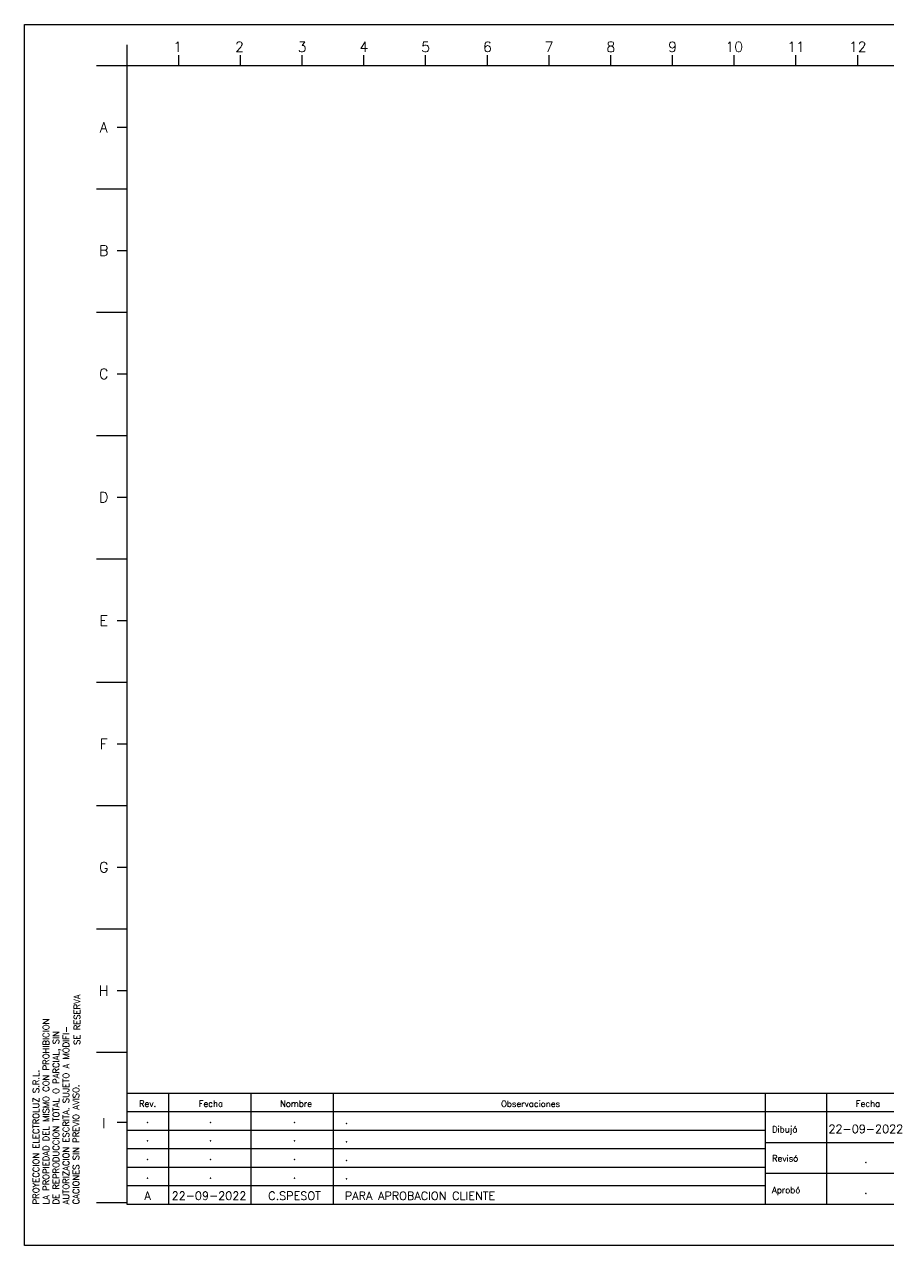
# Model space of a CAD drawing. Header units: millimetres. Extents: x 17 to 4217, y 20 to 2990.
# Drawn here: x 17 to 2117, y 20 to 2990 of the extents above; entities that cross this region are included whole.
import ezdxf
from ezdxf.enums import TextEntityAlignment as Align

# ---------------------------------------------------------------- set-up
doc = ezdxf.new("R2010")
doc.units = ezdxf.units.MM
for name, color, linetype in [('ASHADE', 7, 'Continuous'), ('PRINCIPAL', 7, 'Continuous'), ('Texto-rotulo', 4, 'Continuous'), ('TEXTOS', 3, 'Continuous')]:
    doc.layers.add(name, color=color, linetype=linetype)
doc.styles.add('ROMANS', font='romans.shx')
doc.styles.add('style1', font='arial.ttf', dxfattribs={"height": 1})
doc.styles.add('style2', font='romab___.ttf', dxfattribs={"height": 1})

# ---------------------------------------------------------------- blocks, each defined once
blk = doc.blocks.new('Rotulo A3')
at = {"color": 1, "linetype": 'Continuous'}
for p, q in [((409.9999999991, 37.00000000315004), (25.00000000224998, 37.00000000315004)), ((409.9999999991, 10.0000000009), (25.00000000224998, 10.0000000009))]:
    blk.add_line(p, q, dxfattribs=at)
at = {"color": 2, "linetype": 'Continuous'}
for p, q in [((35.00000000315004, 37.00000000315004), (35.00000000315004, 10.0000000009)), ((55.00000000486, 37.00000000315004), (55.00000000486, 10.0000000009)), ((75.00000000486, 37.00000000315004), (75.00000000486, 10.0000000009)), ((194.99999999523, 10.0000000009), (194.99999999523, 37.00000000315004)), ((179.9999999937, 32.5000000009), (25.00000000224998, 32.5000000009)), ((234.9999999991, 32.5000000009), (179.9999999937, 32.5000000009)), ((179.9999999937, 28.0000000009), (25.00000000224998, 28.0000000009)), ((234.9999999991, 25.0000000009), (179.9999999937, 25.0000000009)), ((179.9999999937, 23.5000000009), (25.00000000224998, 23.5000000009)), ((179.9999999937, 19.0000000009), (25.00000000224998, 19.0000000009)), ((234.9999999991, 17.5000000009), (179.9999999937, 17.5000000009)), ((179.9999999937, 14.5000000009), (25.00000000224998, 14.5000000009))]:
    blk.add_line(p, q, dxfattribs=at)
at = {"color": 1}
blk.add_line((179.9999999937, 37.00000000315004), (179.9999999937, 10.0000000009), dxfattribs=at)
blk.add_line((179.9999999937, 37.00000000315004), (179.9999999937, 10.0000000009), dxfattribs=at)
at = {"color": 7, "linetype": 'Continuous', "style": 'style2', "width": 0.8}
blk.add_attdef('CLIENTE', (295.0181933029601, 31.80949399978624), '', height=3.5, dxfattribs=at)
at = {"color": 7, "style": 'style2'}
blk.add_attdef('NºOBRA', text='', height=4, dxfattribs=at).set_placement((380.1919994699578, 28.00106578960582), align=Align.CENTER)
at = {"color": 7, "linetype": 'Continuous', "style": 'style1'}
for tag, p in [('0/0', (403.7027843883258, 28)), ('PLANOCLIENTE', (379.9805524472517, 18.49999981500139)), ('REVCLIENTE', (403.7027843883258, 18.49999981500139)), ('1088-01MP01', (379.9805524472517, 11.43316047041807)), ('REV', (403.7027843883258, 11.18836301590665))]:
    blk.add_attdef(tag, text='', height=2.5, dxfattribs=at).set_placement(p, align=Align.CENTER)
at = {"color": 7, "style": 'style1'}
blk.add_attdef('OBRA', (295.0181933029601, 26.80312648033777), '', height=2.5, dxfattribs=at)
at = {"color": 7, "style": 'style1', "width": 0.85}
for tag, p in [('DESCRIPCION1', (332.0068691599144, 20.36987562663445)), ('DESCRIPCION2', (332.0068691599144, 16.28905222950656)), ('DESCRIPCION3', (332.0068691599144, 12.1819093723637))]:
    blk.add_attdef(tag, text='', height=2.5, dxfattribs=at).set_placement(p, align=Align.CENTER)
at = {"layer": 'Texto-rotulo', "color": 4, "linetype": 'Continuous', "style": 'ROMANS'}
for s, p in [('Rev.', (27.83637567056644, 33.76958196352609)), ('Dibujó', (181.6792492167423, 27.5325852460399)), ('Revisó', (181.6792492167423, 20.45291194554989)), ('Aprobó', (181.6792492167423, 12.77244946997365))]:
    blk.add_text(s, height=1.5, dxfattribs=at).set_placement(p)
for s, p in [('Fecha', (45.30242951784271, 34.52528773960859)), ('Nombre', (66.00000000395993, 34.52528773960859)), ('Observaciones', (123, 34.52528773960859)), ('Fecha', (204.9999999961301, 34.52528773960847))]:
    blk.add_text(s, height=1.5, dxfattribs=at).set_placement(p, align=Align.MIDDLE)
at = {"layer": 'TEXTOS', "style": 'ROMANS'}
for tag, p in [('04/01/01', (204.4765347561188, 27.36671075598976)), ('NAMEDIB', (224.4765347581886, 27.33423311209278)), ('FECHREV', (204.4765347561188, 20.10815163897099)), ('NAMEREV', (224.4765347581886, 20.10088786457175)), ('FECHAPR', (204.4765347561188, 12.60815163897099)), ('NAMEAPR', (224.4765347581886, 12.60088786457175))]:
    blk.add_attdef(tag, text='', height=2, dxfattribs=at).set_placement(p, align=Align.CENTER)
blk = doc.blocks.new('A3-FUNC')
at = {"color": 1, "linetype": 'Continuous'}
for p, q in [((25.00000000224998, 286.9999999991), (409.9999999991, 286.9999999991)), ((25.00000000224998, 10.0000000009), (25.00000000224998, 286.9999999991))]:
    blk.add_line(p, q, dxfattribs=at)
at = {"color": 11}
blk.add_lwpolyline([(0, 0), (0, 296.9999999999999), (420, 296.9999999999999), (420, 0)], close=True, dxfattribs=at)
at = {"layer": 'Texto-rotulo', "color": 3}
for p, q in [((37.50000000540001, 286.9999999991), (37.50000000540001, 289.4999999993251)), ((52.50000000540001, 286.9999999991), (52.50000000540001, 289.4999999993251)), ((67.50000000540001, 286.9999999991), (67.50000000540001, 289.4999999993251)), ((82.50000000540001, 286.9999999991), (82.50000000540001, 289.4999999993251)), ((97.50000000540001, 286.9999999991), (97.50000000540001, 289.4999999993251)), ((112.5000000054, 286.9999999991), (112.5000000054, 289.4999999993251)), ((127.5000000054, 286.9999999991), (127.5000000054, 289.4999999993251)), ((142.5000000054, 286.9999999991), (142.5000000054, 289.4999999993251)), ((157.5000000054, 286.9999999991), (157.5000000054, 289.4999999993251)), ((172.5000000054, 286.9999999991), (172.5000000054, 289.4999999993251)), ((187.5000000054, 286.9999999991), (187.5000000054, 289.4999999993251)), ((202.5000000054, 286.9999999991), (202.5000000054, 289.4999999993251)), ((17.50289692605292, 286.9999999991), (25.00000000224998, 286.9999999991)), ((22.50000000202499, 271.9999999991), (25.00000000224998, 271.9999999991)), ((17.50289692605292, 256.99999999775), (25.00000000224998, 256.99999999775)), ((22.50000000202499, 241.9999999964001), (25.00000000224998, 241.9999999964001)), ((17.50289692605292, 226.99999999505), (25.00000000224998, 226.99999999505)), ((22.50000000202499, 211.9999999937001), (25.00000000224998, 211.9999999937001)), ((17.50289692605292, 196.99999999235), (25.00000000224998, 196.9999999923499)), ((22.50000000202499, 181.999999991), (25.00000000224998, 181.999999991)), ((17.50289692605292, 166.99999998965), (25.00000000224998, 166.99999998965)), ((22.50000000202499, 151.9999999883), (25.00000000224998, 151.9999999883)), ((17.50289692605292, 136.99999998695), (25.00000000224998, 136.99999998695)), ((22.50000000202499, 121.9999999856), (25.00000000224998, 121.9999999856)), ((17.50289692605292, 106.99999998425), (25.00000000224998, 106.99999998425)), ((22.50000000202499, 91.99999998289996), (25.00000000224998, 91.99999998289996)), ((17.50289692605292, 76.99999998155003), (25.00000000224998, 76.99999998154999)), ((22.50000000202499, 61.99999998154999), (25.00000000224998, 61.99999998154999)), ((17.50289692605292, 46.99999998154999), (25.00000000224998, 46.99999998154999)), ((22.50000000202499, 30.00000000270001), (25.00000000224998, 30.00000000270001)), ((17.50289692605292, 10.49999998154999), (25.00000000224998, 10.49999998154999))]:
    blk.add_line(p, q, dxfattribs=at)
at = {"layer": 'TEXTOS'}
blk.add_line((25.00000000404998, 286.9999999991), (25.00000000404998, 291.9999999999999), dxfattribs=at)
at = {"color": 3, "linetype": 'Continuous', "style": 'ROMANS'}
for s, p in [('SE RESERVA', (13.54304255569525, 48.81018396428157)), ('LA PROPIEDAD DEL MISMO CON PROHIBICION', (6.000185413059284, 10.01018396078956)), ('DE REPRODUCCION TOTAL O PARCIAL, SIN', (8.42875684184935, 10.01018396078956)), ('AUTORIZACION ESCRITA. SUJETO A MODIFI-', (10.8573282706393, 10.01018396078956)), ('PROYECCION ELECTROLUZ S.R.L.', (3.543042555695251, 10.01018396078956)), ('CACIONES SIN PREVIO AVISO.', (13.28589969942936, 10.01018396078956))]:
    blk.add_text(s, height=1.500000000134999, rotation=90, dxfattribs=at).set_placement(p)
at = {"layer": 'Texto-rotulo', "color": 3, "style": 'ROMANS'}
for s, p in [('1', (37.24736709654667, 290.2972277077008)), ('2', (52.24736709654667, 290.2972277077008)), ('3', (67.50000000607497, 290.2972277077008)), ('4', (82.50000000607498, 290.2972277077008)), ('5', (97.50000000877505, 290.2972277077008)), ('6', (112.500000008775, 290.2972277077008)), ('7', (127.500000011475, 290.2972277077008)), ('8', (142.5000000114749, 290.2972277077008)), ('9', (157.5000000141749, 290.2972277077008)), ('10', (172.5000000141749, 290.2972277077008)), ('11', (187.5000000101249, 290.2972277077008)), ('12', (202.500000010125, 290.2972277077008))]:
    blk.add_text(s, height=2.500000000225, dxfattribs=at).set_placement(p, align=Align.CENTER)
for s, p in [('A', (19.26467835017388, 271.9999999997751)), ('B', (19.26467835017388, 241.9999999970751)), ('C', (19.26467835017388, 211.999999994375)), ('D', (19.26467835017388, 181.9999999916751)), ('E', (19.26467835017388, 151.999999988975)), ('F', (19.26467835017388, 121.999999986275)), ('G', (19.26467835017388, 91.99999998357498)), ('H', (19.26467835017388, 61.99999998087503)), ('I', (19.26467835017388, 29.77683825388766))]:
    blk.add_text(s, height=2.500000000225, dxfattribs=at).set_placement(p, align=Align.MIDDLE)

msp = doc.modelspace()

# ---------------------------------------------------------------- block references
at = {"layer": 'ASHADE', "xscale": 10, "yscale": 10, "zscale": 10}
msp.add_blockref('A3-FUNC', (17.34664719290958, 20.43185454050945), dxfattribs=at)
at = {"layer": 'PRINCIPAL'}
ref = msp.add_blockref('Rotulo A3', (17.34664719290958, 20.43185454050945), dxfattribs=dict(at, xscale=10, yscale=10, zscale=10))
ref.add_attrib('04/01/01', '22-09-2022', dxfattribs={"layer": 'TEXTOS', "height": 20, "style": 'ROMANS'}).set_placement((2062.111994754098, 294.0989621003955), align=Align.CENTER)
ref.add_attrib('FECHREV', '.', dxfattribs={"layer": 'TEXTOS', "height": 20, "style": 'ROMANS'}).set_placement((2062.111994754098, 221.5133709302226), align=Align.CENTER)
ref.add_attrib('FECHAPR', '.', dxfattribs={"layer": 'TEXTOS', "height": 20, "style": 'ROMANS'}).set_placement((2062.111994754098, 146.5133709302226), align=Align.CENTER)

# ---------------------------------------------------------------- texts
at = {"color": 3, "style": 'ROMANS'}
for s, p in [('.', (796.0262088108828, 316.4505437639291)), ('.', (796.0262088108828, 271.4505437639291)), ('.', (796.0262088108828, 226.4505437639291)), ('.', (796.0262088108828, 181.450543763929)), ('PARA APROBACION CLIENTE', (796.0262088108828, 131.4172573192572))]:
    msp.add_text(s, height=20, dxfattribs=at).set_placement(p)
at = {"layer": 'TEXTOS', "style": 'ROMANS'}
for s, p in [('.', (316.5168845070111, 318.8314961451015)), ('.', (469.7188851876235, 318.8314961451015)), ('.', (673.6032406316117, 318.8314961451015)), ('.', (316.5168845070111, 273.8314961451015)), ('.', (469.7188851876235, 273.8314961451015)), ('.', (673.6032406316117, 273.8314961451015)), ('.', (316.5168845070111, 228.8314961451015)), ('.', (469.7188851876235, 228.8314961451015)), ('.', (673.6032406316117, 228.8314961451015)), ('.', (316.5168845070111, 183.8314961451015)), ('.', (469.7188851876235, 183.8314961451015)), ('.', (673.6032406316117, 183.8314961451015)), ('A', (316.5168845070111, 131.6440942117424)), ('22-09-2022', (465.9105347608092, 131.6440942117424)), ('C.SPESOT', (673.6032406316117, 131.6440942117424))]:
    msp.add_text(s, height=20, dxfattribs=at).set_placement(p, align=Align.CENTER)

doc.saveas('drawing.dxf')
